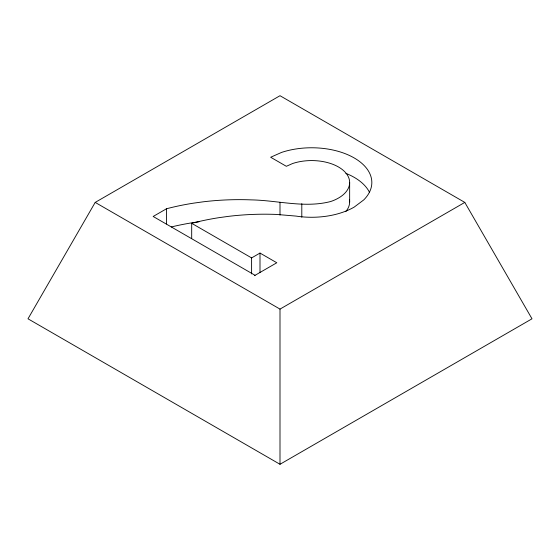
<?xml version="1.0" encoding="UTF-8"?>
<svg xmlns="http://www.w3.org/2000/svg" width="560" height="560" viewBox="0 0 560 560"><rect width="100%" height="100%" fill="white"/><g stroke="black" fill="none" stroke-linecap="round" stroke-linejoin="round"><path stroke-width="0.84" d="M95.2 202.405L28 318.801L280 464.289L532 318.801L464.8 202.405L280 95.711L95.2 202.405L280 309.099L464.8 202.405M191.688 238.504L191.688 223.321A175.84 101.521 0 0 1 218.988 217.665L228.396 216.37A175.84 101.521 0 0 1 276.528 214.438L296.058 216.09A60.193 34.748 0 0 0 354.2 207.095L363.762 199.899A60.193 34.748 0 0 0 354.2 157.948A60.193 34.748 0 0 0 281.54 152.425L270.662 157.248L286.342 166.299L292.628 163.513A38.017 21.945 0 0 1 344.561 171.549A38.017 21.945 0 0 1 330.645 201.53C304.633 208.299 277.718 200.354 251.328 199.885A175.84 101.521 0 0 0 203.196 201.817L193.788 203.119A175.84 101.521 0 0 0 166.488 208.775L153.16 216.468L255.073 275.31M191.688 223.321L251.601 257.915L260.001 253.064L276.801 262.766L254.401 275.695M198.961 221.802L193.788 222.516A175.84 101.521 0 0 0 171.325 226.954M349.65 182.518L349.65 201.922M301.798 203.721L301.798 217.217M280 202.405L280 215.054M280 309.099L280 464.289M260.001 253.064L260.001 272.461M251.601 257.915L251.601 273.938M166.488 208.775L166.488 223.958M345.877 173.341A60.193 34.748 0 0 1 369.425 192.199M349.412 199.465A38.017 21.945 0 0 1 345.73 211.631"/></g></svg>
